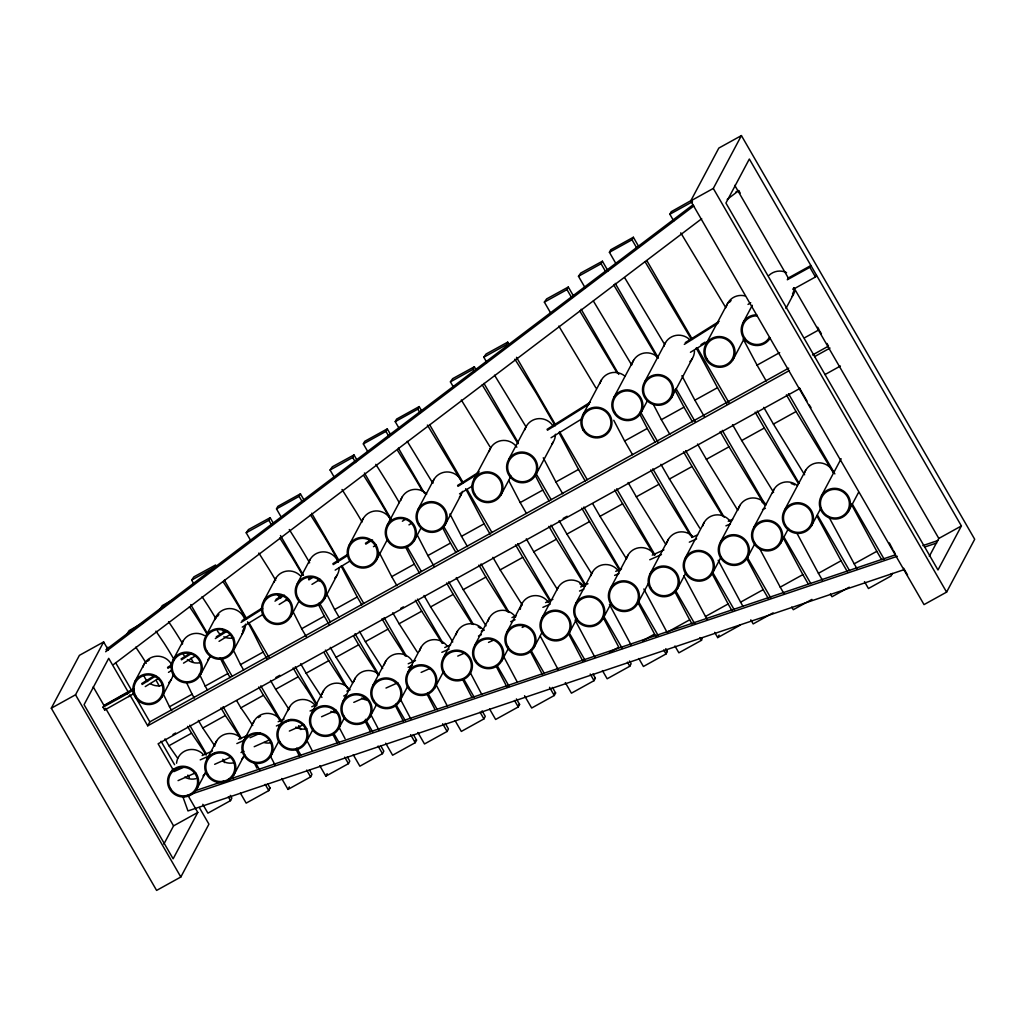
<?xml version="1.0" encoding="UTF-8"?>
<svg xmlns="http://www.w3.org/2000/svg" width="1026" height="1026" viewBox="0 0 1026 1026"><rect width="100%" height="100%" fill="white"/><g stroke="black" fill="none" stroke-linecap="round" stroke-linejoin="round"><path stroke-width="1.5" d="M273.339 523.209L270.12 517.707L268.838 520.259L246.214 532.776L250.665 540.471M230.26 795.355L231.85 798.1L230.517 800.639L207.893 813.156L202.789 804.307M334.463 477.603L330.077 470.011L352.688 457.493L354.008 454.941L357.24 460.507M240.379 793.111L246.176 803.127L268.786 790.61L270.12 788.071L267.735 783.941M363.332 443.912L385.943 431.395L387.277 428.868L364.73 441.321L363.332 443.912L367.924 451.863M309.557 770.218L311.955 774.361L310.621 776.9L287.998 789.417L281.714 778.529M395.228 421.635L417.851 409.118L419.185 406.591L396.6 419.083L395.228 421.635L399.165 428.445M319.804 765.742L325.832 776.169L348.455 763.652L349.789 761.112L347.378 756.957M453.402 387.02L450.427 381.852L473.037 369.334L474.358 366.782L475.974 369.565M380.62 745.594L383.827 751.135L382.48 753.661L359.87 766.191L353.265 754.764M509.358 344.916L507.703 342.145L506.434 344.698L483.81 357.228L486.888 362.55M385.673 743.183L392.612 755.213L415.235 742.683L416.569 740.156L413.375 734.616M417.851 732.461L424.507 743.965L447.118 731.448L448.452 728.922L445.284 723.42M550.603 312.917L544.37 302.131L566.993 289.601L568.314 287.049L573.136 295.385M578.472 276.276L580.729 273.07L602.416 261.207L601.095 263.759L578.472 276.276L585.115 287.767M609.406 252.306L632.016 239.789L633.363 237.25L610.765 249.754L609.406 252.306L616.254 264.157M489.633 709.081L495.635 719.47L518.258 706.952L519.592 704.413L516.411 698.911M565.313 682.611L571.431 693.178L594.041 680.661L595.375 678.135L592.977 673.967M602.442 670.606L607.161 678.776L629.784 666.259L631.118 663.719L629.515 660.949M665.784 648.676L667.375 651.42L666.028 653.96L643.417 666.477L638.826 658.525M171.47 771.744L172.945 768.577M199.352 807.565L208.932 824.147L180.833 876.999L156.606 890.414L51.3 708.209L79.4 655.357L103.639 641.943L108.41 650.202M51.3 708.209L75.526 694.794L103.639 641.943M134.996 681.302L144.384 663.655M191.657 580.062L193.901 576.856L215.588 564.993L214.267 567.532L191.657 580.062L193.888 583.935M173.24 659.59L183.218 640.827M246.214 532.776L248.472 529.57L270.12 517.707M161.916 697.116A15.608 15.3 28 0 0 148.462 673.838A15.608 15.3 28 0 0 134.996 696.667A15.608 15.3 28 0 0 161.916 697.116L171.291 679.481M130.212 695.513L147.718 725.818L149.822 721.868L788.686 368.154M205.88 635.979L216.499 616.01M281.15 516.963L276.494 508.909L277.854 506.357L300.426 493.827M200.147 675.416A15.608 15.3 28 0 0 186.706 652.138A15.608 15.3 28 0 0 173.227 674.954A15.608 15.3 28 0 0 200.147 675.416L210.125 656.64A15.608 15.3 28 0 1 207.662 659.782M276.494 508.909L299.105 496.379L300.438 493.852L304.453 500.778M232.799 651.792A15.608 15.3 28 0 0 219.346 628.528A15.608 15.3 28 0 0 205.88 651.343A15.608 15.3 28 0 0 232.799 651.792L243.419 631.836M330.077 470.011L332.321 466.804L353.97 454.941M263.618 601.185L275.738 578.395M297.309 583.55L310.198 559.324M206.842 759.33L216.614 740.964M163.852 844.129L173.561 825.866L197.787 812.451L188.271 795.971M196.556 789.507A15.608 15.3 28 0 0 183.103 766.23A15.608 15.3 28 0 0 169.636 789.045A15.608 15.3 28 0 0 196.556 789.507L205.469 772.732A15.608 15.3 28 0 1 203.007 775.874M290.538 616.998A15.608 15.3 28 0 0 277.084 593.721A15.608 15.3 28 0 0 263.618 616.549A15.608 15.3 28 0 0 290.538 616.998L299.092 600.915M197.787 812.451L173.137 858.813L84.068 704.67L108.718 658.32L128.609 692.755M243.983 740.182L254.268 720.816M349.302 544.768L363.319 518.386M324.229 599.376A15.608 15.3 28 0 0 310.775 576.099A15.608 15.3 28 0 0 297.309 598.915A15.608 15.3 28 0 0 324.229 599.376L337.105 575.137M233.761 775.156A15.608 15.3 28 0 0 220.308 751.878A15.608 15.3 28 0 0 206.842 774.694A15.608 15.3 28 0 0 233.761 775.156L243.521 756.79A15.608 15.3 28 0 1 241.969 758.958M450.427 381.852L452.671 378.658L474.32 366.782M278.995 726.908L289.601 706.94M387.341 524.889L402.269 496.828M270.89 756.008A15.608 15.3 28 0 0 257.436 732.731A15.608 15.3 28 0 0 243.97 755.546A15.608 15.3 28 0 0 270.89 756.008L278.982 740.798M483.81 357.228L486.055 354.021L507.703 342.145M376.209 560.594A15.608 15.3 28 0 0 362.755 537.316A15.608 15.3 28 0 0 349.289 560.132A15.608 15.3 28 0 0 376.209 560.594L387.277 539.766M418.159 509.101L434.036 479.245M311.609 713.121L323.575 690.613M305.902 742.721A15.608 15.3 28 0 0 292.448 719.444A15.608 15.3 28 0 0 278.982 742.26A15.608 15.3 28 0 0 305.902 742.721L312.981 729.409M414.26 540.715A15.608 15.3 28 0 0 400.807 517.437A15.608 15.3 28 0 0 387.341 540.253A15.608 15.3 28 0 0 414.26 540.715L420.968 528.082M544.37 302.131L546.614 298.925L568.263 287.049M287.998 789.417L289.332 786.904M343.03 701.181L355.368 677.968M445.079 524.914A15.608 15.3 28 0 0 431.625 501.637A15.608 15.3 28 0 0 418.159 524.453A15.608 15.3 28 0 0 445.079 524.914L460.943 495.058M338.516 728.947A15.608 15.3 28 0 0 325.062 705.67A15.608 15.3 28 0 0 311.596 728.486A15.608 15.3 28 0 0 338.516 728.947L344.505 717.687M473.961 479.309L490.672 447.887M372.861 685.394L385.75 661.154M325.832 776.169L327.166 773.655M369.937 717.007A15.608 15.3 28 0 0 356.497 693.73A15.608 15.3 28 0 0 343.017 716.546A15.608 15.3 28 0 0 369.937 717.007L376.478 704.721M508.652 459.494L526.428 426.059M500.88 495.135A15.608 15.3 28 0 0 487.427 471.857A15.608 15.3 28 0 0 473.961 494.673A15.608 15.3 28 0 0 500.88 495.135L511.051 476M407.848 672.21L421.211 647.085M399.781 701.207A15.608 15.3 28 0 0 386.327 677.942A15.608 15.3 28 0 0 372.861 700.758A15.608 15.3 28 0 0 399.781 701.207L407.655 686.407M673.736 220.962L669.863 214.254L671.222 211.702L692.486 199.749M535.559 475.32A15.608 15.3 28 0 0 522.119 452.043A15.608 15.3 28 0 0 508.652 474.858A15.608 15.3 28 0 0 535.559 475.32L553.347 441.885M443.424 657.602L457.481 631.157M690.729 200.929L718.828 148.077L741.413 135.586L974.7 539.266L946.6 592.117L924.028 604.609L690.729 200.929L713.301 188.438L741.413 135.586M434.755 688.036A15.608 15.3 28 0 0 421.314 664.758A15.608 15.3 28 0 0 407.835 687.574A15.608 15.3 28 0 0 434.755 688.036L443.668 671.286M582.986 414.645L601.48 379.851M474.679 645.405L489.389 617.742M613.894 397.319L633.581 360.306M506.998 631.862L522.311 603.044M644.546 382.018L665.489 342.646M501.599 661.219A15.608 15.3 28 0 0 488.145 637.954A15.608 15.3 28 0 0 474.679 660.77A15.608 15.3 28 0 0 501.599 661.219L508.216 648.778M640.814 413.145A15.608 15.3 28 0 0 627.361 389.867A15.608 15.3 28 0 0 613.894 412.683A15.608 15.3 28 0 0 640.814 413.145L647.368 400.807M455.095 720.65L461.328 731.423L483.939 718.905L485.272 716.379L482.092 710.851M542.087 617.639L558.106 587.5M533.905 647.675A15.608 15.3 28 0 0 520.451 624.398A15.608 15.3 28 0 0 506.985 647.226A15.608 15.3 28 0 0 533.905 647.675L541.933 632.58M671.466 397.832A15.608 15.3 28 0 0 658.012 374.567A15.608 15.3 28 0 0 644.546 397.383A15.608 15.3 28 0 0 671.466 397.832L692.396 358.472M706.029 344.005L727.896 302.875M575.791 603.416L592.502 571.995M568.994 633.452A15.608 15.3 28 0 0 555.553 610.188A15.608 15.3 28 0 0 542.087 633.004A15.608 15.3 28 0 0 568.994 633.452L576.279 619.755M743.273 322.267L752.276 305.325M610.47 588.257L628.092 555.13M524.555 695.718L531.673 708.017L554.284 695.5L555.617 692.973L552.411 687.42M732.936 359.818A15.608 15.3 28 0 0 719.482 336.541A15.608 15.3 28 0 0 706.016 359.356A15.608 15.3 28 0 0 732.936 359.818L744.594 337.887M602.698 619.242A15.608 15.3 28 0 0 589.257 595.965A15.608 15.3 28 0 0 575.791 618.781A15.608 15.3 28 0 0 602.698 619.242L610.701 604.211M785.942 308.454L793.444 294.334M650.24 573.47L668.401 539.304M637.377 604.083A15.608 15.3 28 0 0 623.923 580.806A15.608 15.3 28 0 0 610.457 603.621A15.608 15.3 28 0 0 637.377 604.083L648.394 583.371M685.317 557.887L704.246 522.298M677.16 589.283A15.608 15.3 28 0 0 663.707 566.006A15.608 15.3 28 0 0 650.24 588.834A15.608 15.3 28 0 0 677.16 589.283L685.868 572.893M720.367 542.126L739.9 505.395M712.236 573.701A15.608 15.3 28 0 0 698.783 550.436A15.608 15.3 28 0 0 685.317 573.252A15.608 15.3 28 0 0 712.236 573.701L720.97 557.285M753.635 527.633L773.989 489.364M674.928 645.995L678.879 652.818L701.502 640.301L702.22 637.941M747.287 557.952A15.608 15.3 28 0 0 733.834 534.674A15.608 15.3 28 0 0 720.367 557.49A15.608 15.3 28 0 0 747.287 557.952L754.79 543.818M784.48 510.166L805.679 470.293M714.66 632.337L717.713 637.621L719.059 635.107M780.555 543.459A15.608 15.3 28 0 0 767.102 520.182A15.608 15.3 28 0 0 753.635 542.998A15.608 15.3 28 0 0 780.555 543.459L788.545 528.416M821.441 495.776L841.115 458.763M811.399 525.992A15.608 15.3 28 0 0 797.946 502.714A15.608 15.3 28 0 0 784.48 525.53A15.608 15.3 28 0 0 811.399 525.992L820.903 508.114M848.348 511.602A15.608 15.3 28 0 0 834.908 488.325A15.608 15.3 28 0 0 821.441 511.14A15.608 15.3 28 0 0 848.348 511.602L858.557 492.403M929.312 556.336L938.816 538.445L961.4 525.953L749.339 159.017L725.921 203.045L937.982 569.994L961.4 525.953M134.329 693.307L104.652 710.03L103.023 707.209L104.011 705.439L133.637 688.664M104.652 710.03L105.614 708.299M103.023 707.209L127.224 693.832L128.212 692.063M128.853 696.654L129.853 694.884M793.893 287.678L792.906 289.447L815.452 276.982L816.452 275.212M809.86 267.311L810.861 265.542L788.301 277.995L787.314 279.765L809.86 267.311L815.452 276.982M105.947 649.753L692.807 204.944M105.64 651.754L693.781 205.982M113.565 664.489L701.707 218.718M727.229 199.377L738.707 190.669M141.768 683.56L153.964 675.916M167.52 667.413L171.586 664.861M181.076 658.91L190.567 652.959M216.319 636.8L225.81 630.849M242.072 620.64L262.399 607.892M275.956 599.389L281.38 595.991M308.493 578.985L311.199 577.279M332.886 563.684L347.788 554.322M365.41 543.28L370.835 539.868M457.583 485.452L479.27 471.857M547.038 429.343L590.412 402.141M685.291 342.62L719.175 321.369M127.224 693.832L134.008 689.587M142.139 684.483L155.696 675.98M167.892 668.324L171.958 665.771M181.448 659.821L190.939 653.87M215.332 638.57L227.528 630.913M241.084 622.41L262.771 608.816M274.968 601.159L284.459 595.208M308.852 579.908L312.917 577.356M333.245 564.595L348.16 555.246M365.782 544.19L372.553 539.945M402.372 521.234L406.437 518.681M457.942 486.375L478.283 473.627M547.409 430.266L589.424 403.911M684.304 344.39L718.187 323.126M748.005 304.427L750.711 302.721M700.976 344.646L705.08 342.133M145.256 686.599L158.915 678.224M168.482 672.363L171.214 670.683M183.513 663.142L195.812 655.601M219.038 641.353L229.965 634.658M242.264 627.117L262.759 614.548M279.162 604.494L287.357 599.466M311.955 584.384L320.15 579.357M335.181 570.135L350.212 560.914M373.438 546.678L376.17 544.998M408.964 524.889L411.695 523.209M459.52 493.891L471.819 486.35M551.065 437.756L582.486 418.48M690.434 352.29L708.197 341.389M669.863 214.254L692.473 201.724M735.924 191.965L738.579 190.503L740.221 193.08M173.638 599.261L162.223 605.648L160.377 608.585L164.378 606.379M143.127 622.769L129.173 630.541L127.198 633.568L131.187 631.362M104.113 705.696L128.34 692.281M804.435 337.875L819.069 329.769L817.735 327.243M766.23 381.018L757.073 365.153L779.683 352.623M704.387 416.671L694.871 400.204L717.495 387.687L696.205 347.981M669.824 434.331L661.36 419.698L683.983 407.181L674.903 389.88M632.529 454.672L624.616 440.988L647.239 428.47L639.852 414.312M562.723 493.775L555.9 481.964L578.523 469.446L559.08 432.792M526.479 513.462L520.195 502.573L542.805 490.056L534.815 474.551M467.484 546.666L461.508 536.329L484.131 523.799L465.624 488.697M434.126 566.416L427.868 555.579L450.478 543.062L442.591 527.633M396.934 585.705L391.701 576.65L414.324 564.133L406.104 547.999M339.208 617.434L334.63 609.508L357.24 596.978L341.119 565.993M306.441 636.979L301.67 628.72L324.28 616.203L318.829 605.289M243.598 669.94L240.52 664.604L263.131 652.087L253.294 632.452A99.086 16.66 61 0 0 247.523 621.782M207.534 690.165L205.174 686.099L227.798 673.569A83.696 14.069 61 0 0 220.103 657.91M171.714 710.595L169.495 706.747L192.106 694.23L186.642 682.841M812.502 354.97L827.918 346.429M147.718 725.818L789.392 370.553M814.606 356.599L830.021 348.058M172.958 734.475L175.626 733M275.84 677.519L279.829 675.3M400.743 608.367L403.398 606.892M563.133 518.451L567.134 516.245M799.767 388.521L158.107 743.786L173.189 769.885M824.994 374.567L840.397 366.025M164.981 738.887L168.944 745.748L191.554 733.218L203.238 750.352A57.456 9.657 61 0 1 206.175 755.136M198.364 720.406L202.776 728.037L225.387 715.52L238.314 734.783A71.102 11.953 61 0 1 240.751 738.771M236.852 700.925L240.853 707.837L263.464 695.307A83.927 14.107 61 0 1 280.265 721.022M270.518 680.456L275.622 689.292L298.245 676.762L305.556 687.497M300.682 663.758L306.133 673.21L328.756 660.693L344.544 684.932M330.295 647.368L336.041 657.32L358.664 644.79L375.234 670.401A120.337 20.238 61 0 1 378.055 675.057M359.369 631.272L365.384 641.66L387.995 629.143L405.283 655.973M392.753 612.779L399.088 623.731L421.699 611.201L439.859 639.531A145.5 24.47 61 0 1 442.18 643.379M423.995 595.49L430.599 606.93L453.21 594.413L472.152 624.077M456.301 577.6L463.252 589.629L485.862 577.112L507.921 612.06M492.916 557.336L500.162 569.866L522.773 557.349L550.257 601.48M526.3 538.842L533.764 551.757L556.374 539.24L585.423 586.077M559.144 520.657L566.916 534.11L589.54 521.593L619.46 569.956M592.797 503.856L600.005 516.347L622.628 503.817L654.19 555.002M628.079 482.502L636.338 496.815L658.961 484.285L690.742 535.854M660.924 464.316L669.427 479.039L692.05 466.522L722.394 515.642M697.539 444.04L706.375 459.327L728.986 446.81L764.473 504.766M732.538 424.661L741.708 440.539L764.332 428.022L798.459 483.669M763.767 407.373L773.424 424.084L796.048 411.554L833.484 472.909M609.457 652.344L618.768 647.188L602.903 617.011M642.584 640.724L654.55 634.094L637.992 602.698M674.826 591.63L689.664 619.819L667.041 632.337L643.841 588.988M707.029 619.127L705.503 616.485L728.127 603.968L712.095 573.637M742.939 606.251L740.592 602.172L763.203 589.655L746.697 558.49M784.069 593.785L780.235 587.141L802.858 574.624L783.389 538.163M822.416 580.19L818.44 573.303L841.051 560.773L816.811 515.745M717.713 637.621L740.336 625.09M857.364 569.315L854.196 563.825L876.807 551.308L851.247 503.997M773.104 612.868L753.161 623.911L750.801 619.832M811.912 599.402L793.278 609.713L791.751 607.059M849.284 587.167L831.983 596.747L830.393 593.99M415.235 740.708L416.556 740.131M891.068 574.009L892.402 573.457L891.068 575.984L868.445 588.514L864.495 581.652M554.489 693.409L555.605 692.948M518.643 704.759L519.579 704.4M666.413 651.766L667.349 651.407M269.351 788.34L270.107 788.058M594.605 678.391L595.362 678.109M202.173 755.559L212.395 751.006M238.699 739.284L247.471 735.385M278.161 721.714L283.997 719.111M311.763 706.747L316.149 704.798M346.839 691.126L349.763 689.818M408.22 663.784L415.517 660.539M444.745 647.521L450.594 644.918M481.284 631.246L484.208 629.938M511.974 617.575L516.36 615.626M545.575 602.608L552.886 599.351M580.652 586.987L587.962 583.73M615.728 571.367L621.564 568.763M652.254 555.092L663.95 549.885M691.716 537.509L697.565 534.905M728.242 521.246L732.628 519.284M173.869 771.629L184.129 767.063M200.224 759.894L210.484 755.328M213.408 754.02L216.332 752.725M236.839 743.593L244.162 740.336M250.011 737.732L260.271 733.167M276.379 725.998L282.227 723.381M285.164 722.086L291.012 719.482M310.057 711.005L314.443 709.043M343.736 696.013L346.66 694.705M408.156 667.323L412.555 665.374M441.834 652.331L449.157 649.073M478.449 636.03L481.374 634.735M510.666 621.692L515.052 619.742M542.882 607.354L550.192 604.096M579.485 591.053L583.871 589.104M614.625 575.406L619.024 573.457M649.766 559.76L661.488 554.553M689.305 542.164L696.628 538.906M725.921 525.863L730.307 523.914M762.523 509.563L765.447 508.268M178.062 780.619L195.633 772.796M214.665 764.319L230.773 757.15M241.02 752.584L243.957 751.276M254.204 746.723L268.85 740.195M289.345 731.076L303.991 724.548M321.561 716.738L336.207 710.21M353.778 702.387L365.487 697.18M385.994 688.048L397.703 682.829M421.135 672.402L429.92 668.49M457.737 656.101L465.06 652.844M488.491 642.417L494.352 639.814M522.17 627.425L525.094 626.116M194.902 790.866L223.719 781.158M228.272 779.619L895.557 554.797M922.861 545.601L938.02 540.484M897.25 556.297L182.949 796.971L187.976 810.938L903.791 569.751M924.541 547.102L936.674 543.01M107.807 647.265L108.461 647.842M168.944 745.748L177.678 758.265M202.776 728.037L214.87 746.017M155.952 631.144L164.198 643.328A74.706 12.556 61 0 1 174.189 659.731M275.622 689.292L282.932 700.027A94.61 15.903 61 0 1 288.934 709.402M306.133 673.21L321.933 697.449M336.041 657.32L352.623 682.918M135.778 647.149L141.575 655.858A74.706 12.556 61 0 1 146.269 663.322M365.384 641.66L382.672 668.49M399.088 623.731L417.236 652.061M430.599 606.93L449.529 636.607A158.812 26.702 61 0 1 452.761 641.981M223.181 581.909L230.773 593.503A99.086 16.66 61 0 1 246.035 619.114M202.071 596.696L208.163 606.02A99.086 16.66 61 0 1 215.845 618.537M463.252 589.629L486.029 625.809M427.38 425.085L462.033 482.271A15.608 15.3 28 0 0 432.485 482.913M500.162 569.866L522.337 605.071M482.207 384.853L518.002 443.732M461.315 399.986L490.005 446.849M533.764 551.757L557.362 589.373M279.765 537.945L291.807 556.926A127.622 21.456 61 0 1 302.632 575.278M258.847 553.052L269.197 569.443A127.622 21.456 61 0 1 275.712 580.357M514.885 359.19L536.047 392.855L555.194 425.828M494.545 375.195L526.261 427.226M566.916 534.11L591.476 573.393M310.391 514.719L323.152 534.905A140.241 23.585 61 0 1 338.195 560.722M289.255 529.519L300.541 547.435A140.241 23.585 61 0 1 309.634 562.761M600.005 516.347L626.45 558.824A15.608 15.3 28 0 1 654.28 554.45M636.338 496.815L665.861 544.498M363.858 475.756L378.132 498.418A157.491 26.484 61 0 1 390.932 520.22M342.017 489.492L355.522 510.948A157.491 26.484 61 0 1 361.947 521.721M579.754 310.955L617.011 372.746M669.427 479.039L699.77 528.159M397.626 450.555L412.542 474.333A172.624 29.023 61 0 1 422.622 491.377M375.824 464.342L389.931 486.85A172.624 29.023 61 0 1 399.294 502.663M613.74 284.971L657.127 357.458M706.375 459.327L737.835 510.384M407.219 441.334L432.869 483.297M645.046 261.681L691.216 339.029M741.708 440.539L773.617 492.377M680.764 232.851L725.818 307.697M809.296 404.975L810.989 407.655M773.424 424.084L804.602 474.781M558.824 326.088L595.939 387.969M593.387 301.041L631.708 365M624.77 277.866L664.271 343.851M819.864 331.141L821.441 333.873M826.969 343.441L828.546 346.172M734.757 185.36L788.378 278.136M793.983 287.819L938.816 538.445M713.301 188.438L946.6 592.117M799.305 387.7L806.987 400.986M893.569 550.795L895.121 553.489M903.662 568.263L907.535 574.97M788.519 393.702L834.869 473.897M852.452 504.317L884.412 559.632M786.391 394.843L796.048 411.554M876.807 551.308L881.565 559.529M757.291 410.99L798.997 483.156M817.44 515.078L849.528 570.584M755.149 412.144L764.332 428.022M841.051 560.773L847.425 571.815M633.363 237.25L638.942 246.92M646.919 260.732L692.409 339.439M697.193 347.724L729.114 402.962M632.016 239.789L636.582 247.689M717.495 387.687L727.011 404.154M722.291 430.369L765.37 504.92M783.723 536.675L810.848 583.614M720.149 431.523L728.986 446.81M802.858 574.624L808.232 583.922M602.429 261.22L608.033 270.915M615.228 283.368L658.41 358.074M675.993 388.521L695.192 421.724M601.095 263.759L605.52 271.415M683.983 407.181L692.435 421.814M685.676 450.645L724.176 517.258M747.428 557.516L770.693 597.76M683.534 451.786L692.05 466.522M763.203 589.655L768.705 599.158M581.139 309.249L618.781 374.387M640.404 411.798L658.025 442.283M566.993 289.601L571.662 297.694M647.239 428.47L655.152 442.155M652.831 468.831L692.05 536.688M712.852 572.7L734.462 610.098M650.689 469.972L658.961 484.285M728.127 603.968L731.936 610.573M616.741 488.799L655.011 555.002M675.736 590.873L694.858 623.975M614.612 489.953L622.628 503.817M689.664 619.819L692.024 623.911M699.924 637.569L701.502 640.301M516.514 357.305L555.464 424.7M559.439 431.574L587.257 479.706M578.523 469.446L585.346 481.258M583.897 506.985L620.461 570.264M637.954 600.518L658.628 636.287M581.768 508.139L589.54 521.593M654.55 634.094L656.089 636.736M663.732 649.984L666.028 653.96M483.977 383.403L518.361 442.911M535.957 473.358L551.154 499.649M473.037 369.334L474.538 371.912M542.805 490.056L549.102 500.932M551.052 525.184L585.487 584.756M603.904 616.613L622.307 648.483M548.91 526.325L556.374 539.24M627.425 662.168L629.784 666.259M517.668 543.665L550.513 600.505M568.943 632.388L584.961 660.103M515.527 544.806L522.773 557.349M590.219 674.056L594.041 680.661M419.185 406.591L421.583 410.733M429.573 424.572L463.149 482.656M467.138 489.569L491.916 532.443M417.851 409.118L420.211 413.196M484.131 523.799L490.095 534.136M481.053 563.941L509.114 612.496M530.763 649.958L544.396 673.543M478.911 565.082L485.862 577.112M549.551 687.305L554.284 695.5M387.277 428.868L390.457 434.357M398.409 448.118L424.636 493.506M443.719 526.505L458.019 551.27M385.943 431.395L389.008 436.691M450.478 543.062L455.954 552.539M448.734 581.819L473.422 624.513M497.302 665.848L509.242 686.509M446.605 582.973L453.21 594.413M514.501 700.45L518.258 706.952M364.448 472.986L391.714 520.156M406.937 546.512L421.365 571.482M352.688 457.493L355.624 462.546M414.324 564.133L419.557 573.188M417.505 599.107L443.027 643.251M463.752 679.122L474.115 697.064M415.376 600.261L421.699 611.201M480.053 712.172L483.939 718.905M384.122 617.588L406.36 656.076M427.804 693.178L437.332 709.671M381.993 618.742L387.995 629.143M442.681 723.766L447.118 731.448M311.66 513.256L338.901 560.401M342.107 565.954L363.743 603.391M299.105 496.379L302.208 501.752M357.24 596.978L361.832 604.917M355.047 633.696L379.017 675.172M395.792 704.208L405.385 720.791M353.624 636.094L358.664 644.79M410.605 734.667L415.235 742.683M280.483 535.559L303.465 575.317M319.304 602.749L330.41 621.948M268.838 520.259L271.8 525.389M324.28 616.203L329.051 624.462M325.434 650.099L347.827 688.844M365.423 719.303L372.618 731.756M324.075 652.587L328.756 660.693M378.081 746.056L382.48 753.661M295.283 666.797L316.919 704.246M333.758 733.372L339.362 743.08M293.141 667.939L298.245 676.762M344.685 757.124L348.455 763.652M224.373 580.165L246.689 618.768M249.074 622.91L268.992 657.371M263.131 652.087L266.991 658.756M260.809 685.868L280.791 720.432M296.771 748.095L300.772 755.008M258.68 687.022L263.464 695.307M306.684 770.09L310.621 776.9M190.721 604.57L207.47 633.568M221.834 658.41L232.209 676.365M227.798 673.569L230.145 677.647M223.117 706.734L241.443 738.438M255.782 763.254L259.77 770.154M220.988 707.889L225.387 715.52M265.17 784.351L268.786 790.61M192.106 694.23L194.337 698.078M189.733 725.215L206.418 754.097M187.591 726.37L191.554 733.218M228.323 796.843L230.517 800.639M115.579 662.604L131.508 690.165M133.098 692.922L149.822 721.868M161.005 741.208L174.587 764.716M93.225 686.869L104.357 706.132M105.96 708.889L173.561 825.866M75.526 694.794L180.833 876.999M609.457 604.519L631.259 645.277M575.086 620.089L594.849 657.153M540.304 636.158L558.195 669.696M828.636 516.514L854.196 563.825M797.035 533.405L818.44 573.303M759.24 547.897L780.235 587.141M718.174 560.286L740.592 602.172M683.739 575.74L705.503 616.485M503.24 655.742L517.155 681.867M743.119 338.888L757.073 365.153M681.905 375.708L694.871 400.204M470.177 672.479L481.861 694.576M435.537 683.714L447.477 706.273M400.743 699.847L410.733 718.79M370.566 714.134L378.838 729.896M543.254 457.776L555.9 481.964M339.221 727.562L345.082 738.682M508.678 480.45L520.195 502.573M569.404 635.427L582.717 660.911M653.011 403.757L661.36 419.698M530.66 652.023L542.6 674.941M449.927 513.975L461.508 536.329M417.261 535.033L427.868 555.579M613.766 420.288L624.616 440.988M495.827 665.553L507.152 687.394M379.094 552.245L391.701 576.65M462.508 679.238L472.037 697.616M889.337 542.895L892.8 549.461M426.803 693.691L434.614 708.774M293.026 611.611L301.67 628.72M395.818 706.504L403.282 720.957M364.807 720.611L370.463 731.641M326.909 594.234L334.63 609.508M254.063 762.536L256.949 768.205M232.171 776.477L233.607 779.311M162.839 693.05L169.495 706.747M234.12 651.613L240.52 664.604M337.233 743.016L334.668 737.886A94.61 15.903 61 0 0 332.668 733.988M173.317 673.171A15.608 15.3 28 0 1 168.828 682.623M142.832 667.336A15.608 15.3 28 0 1 171.304 664.117M161.582 685.458A14.544 14.249 28 0 1 150.591 683.842M147.59 681.52A14.544 14.249 28 0 1 143.845 675.031M147.603 661.27A14.544 14.249 28 0 1 149.539 659.692M181.666 644.508A15.608 15.3 28 0 1 204.443 635.556M200.416 662.629A14.544 14.249 28 0 1 187.36 659.538M184.129 655.678A14.544 14.249 28 0 1 183.064 653.395M245.496 624.18A15.608 15.3 28 0 1 241.854 634.004M214.947 619.691A15.608 15.3 28 0 1 244.56 618.922M233.697 637.813A14.544 14.249 28 0 1 223.822 636.787M219.718 633.876A14.544 14.249 28 0 1 217.409 630.862M217.422 616.549A14.544 14.249 28 0 1 218.871 614.523M243.944 627.861A14.544 14.249 28 0 1 242.495 631.298M274.186 582.075A15.608 15.3 28 0 1 300.182 575.637M289.191 600.633A14.544 14.249 28 0 1 285.433 600.082M280.88 597.901A14.544 14.249 28 0 1 277.328 594.323M339.196 567.493A15.608 15.3 28 0 1 334.643 578.279M308.646 563.005A15.608 15.3 28 0 1 338.259 562.222M319.907 580.998A14.544 14.249 28 0 1 317.521 580.1M361.768 522.067A15.608 15.3 28 0 1 390.239 518.848M400.717 500.508A15.608 15.3 28 0 1 426.713 494.057M462.508 491.377A15.608 15.3 28 0 1 459.391 497.225M489.12 451.555A15.608 15.3 28 0 1 516.86 447.195M555.425 434.242A15.608 15.3 28 0 1 551.783 444.053M524.876 429.74A15.608 15.3 28 0 1 553.347 426.521M599.928 383.532A15.608 15.3 28 0 1 624.937 376.17M632.016 363.986A15.608 15.3 28 0 1 658.025 357.548M694.487 350.815A15.608 15.3 28 0 1 689.921 361.601M663.925 346.326A15.608 15.3 28 0 1 689.934 339.875M726.344 306.556A15.608 15.3 28 0 1 745.376 296.014M729.486 302.375A14.544 14.249 28 0 1 731.115 300.49M770.18 338.08A15.608 15.3 28 0 1 743.26 337.631A15.608 15.3 28 0 1 756.726 314.815M769.269 337.541A14.544 14.249 28 0 1 744.183 337.118A14.544 14.249 28 0 1 756.726 315.854M794.996 290.653A15.608 15.3 28 0 1 791.88 296.514M769 275.378A15.608 15.3 28 0 1 786.557 272.621M793.97 290.371A14.544 14.249 28 0 1 792.521 293.795M176.536 763.229A15.608 15.3 28 0 1 203.007 754.148M195.761 778.708A14.544 14.249 28 0 1 184.77 777.092M215.062 744.645A15.608 15.3 28 0 1 241.059 738.194M233.813 762.767A14.544 14.249 28 0 1 222.822 761.151M253.127 723.227A15.608 15.3 28 0 1 281.188 721.278M271.48 742.632A14.544 14.249 28 0 1 263.977 742.503M258.424 717.61A14.544 14.249 28 0 1 260.489 716.212M288.049 710.62A15.608 15.3 28 0 1 315.803 706.26M306.8 728.742A14.544 14.249 28 0 1 295.821 727.126M322.023 694.294A15.608 15.3 28 0 1 349.776 689.921M337.028 712.839A14.544 14.249 28 0 1 330.911 711.39M353.816 681.649A15.608 15.3 28 0 1 378.825 674.287M367.565 700.13A14.544 14.249 28 0 1 361.575 698.155M384.199 664.835A15.608 15.3 28 0 1 412.67 661.616M397.934 683.303A14.544 14.249 28 0 1 395.446 682.829M419.647 650.766A15.608 15.3 28 0 1 447.4 646.406M455.929 634.837A15.608 15.3 28 0 1 483.682 630.477M478.193 626.796A14.544 14.249 28 0 1 480.258 628.258M487.837 621.423A15.608 15.3 28 0 1 515.578 617.062M520.285 609.354A15.608 15.3 28 0 1 548.5 602.365M556.964 589.912A15.608 15.3 28 0 1 584.307 586.821M579.87 583.82A14.544 14.249 28 0 1 581.806 585.461M590.95 575.676A15.608 15.3 28 0 1 618.691 571.302M666.849 542.985A15.608 15.3 28 0 1 692.858 536.534M702.695 525.979A15.608 15.3 28 0 1 730.435 521.618M738.348 509.076A15.608 15.3 28 0 1 766.089 504.715M761.664 501.714A14.544 14.249 28 0 1 763.601 503.356M772.437 493.044A15.608 15.3 28 0 1 797.446 485.67M791.2 483.502A14.544 14.249 28 0 1 794.688 484.99M804.127 473.974A15.608 15.3 28 0 1 833.753 473.204M221.924 628.989A99.086 16.66 61 0 1 223.424 631.644M189.477 606.725A83.696 14.069 61 0 1 207.355 634.748M168.572 621.705A83.696 14.069 61 0 1 182.641 643.712M190.939 658.166A83.696 14.069 61 0 1 192.952 661.847M199.352 674.095A83.696 14.069 61 0 1 205.174 686.099M156.106 680.289A74.706 12.556 61 0 1 159.235 686.086M298.669 725.677A94.61 15.903 61 0 1 300.875 729.563M306.607 739.99A94.61 15.903 61 0 1 312.045 750.404M305.556 687.51A94.61 15.903 61 0 1 316.816 705.516M240.853 707.825A83.927 14.107 61 0 1 252.691 725.497M270.646 756.572A83.927 14.107 61 0 1 275.096 765.165M295.834 748.967A83.927 14.107 61 0 1 299.528 756.29M222.822 759.253A71.102 11.953 61 0 1 224.732 762.6M187.886 775.079A57.456 9.657 61 0 1 189.31 777.605M135.919 696.154A14.544 14.249 28 0 0 160.992 696.577A14.544 14.249 28 0 0 148.462 674.89A14.544 14.249 28 0 0 135.919 696.154M174.151 674.441A14.544 14.249 28 0 0 199.236 674.877A14.544 14.249 28 0 0 186.706 653.177A14.544 14.249 28 0 0 174.151 674.441M206.79 650.83A14.544 14.249 28 0 0 231.876 651.254A14.544 14.249 28 0 0 219.346 629.566A14.544 14.249 28 0 0 206.79 650.83M264.541 616.036A14.544 14.249 28 0 0 289.614 616.459A14.544 14.249 28 0 0 277.084 594.772A14.544 14.249 28 0 0 264.541 616.036M298.22 598.414A14.544 14.249 28 0 0 323.305 598.838A14.544 14.249 28 0 0 310.775 577.151A14.544 14.249 28 0 0 298.22 598.414M350.212 559.632A14.544 14.249 28 0 0 375.298 560.055A14.544 14.249 28 0 0 362.755 538.368A14.544 14.249 28 0 0 350.212 559.632M388.251 539.753A14.544 14.249 28 0 0 413.337 540.176A14.544 14.249 28 0 0 400.807 518.489A14.544 14.249 28 0 0 388.251 539.753M419.07 523.953A14.544 14.249 28 0 0 444.155 524.376A14.544 14.249 28 0 0 431.625 502.689A14.544 14.249 28 0 0 419.07 523.953M474.871 494.16A14.544 14.249 28 0 0 499.957 494.596A14.544 14.249 28 0 0 487.427 472.909A14.544 14.249 28 0 0 474.871 494.16M509.563 474.358A14.544 14.249 28 0 0 534.649 474.781A14.544 14.249 28 0 0 522.119 453.094A14.544 14.249 28 0 0 509.563 474.358M582.986 430.009A15.608 15.3 28 0 0 609.893 430.458A15.608 15.3 28 0 0 596.452 407.194A15.608 15.3 28 0 0 582.986 430.009M583.897 429.496A14.544 14.249 28 0 0 608.982 429.92A14.544 14.249 28 0 0 596.452 408.233A14.544 14.249 28 0 0 583.897 429.496M614.805 412.17A14.544 14.249 28 0 0 639.891 412.606A14.544 14.249 28 0 0 627.361 390.906A14.544 14.249 28 0 0 614.805 412.17M645.457 396.87A14.544 14.249 28 0 0 670.542 397.293A14.544 14.249 28 0 0 658.012 375.606A14.544 14.249 28 0 0 645.457 396.87M706.94 358.856A14.544 14.249 28 0 0 732.025 359.28A14.544 14.249 28 0 0 719.482 337.592A14.544 14.249 28 0 0 706.94 358.856M170.56 788.532A14.544 14.249 28 0 0 195.645 788.968A14.544 14.249 28 0 0 183.103 767.281A14.544 14.249 28 0 0 170.56 788.532M207.765 774.181A14.544 14.249 28 0 0 232.838 774.617A14.544 14.249 28 0 0 220.308 752.93A14.544 14.249 28 0 0 207.765 774.181M244.893 755.033A14.544 14.249 28 0 0 269.979 755.469A14.544 14.249 28 0 0 257.436 733.782A14.544 14.249 28 0 0 244.893 755.033M279.906 741.76A14.544 14.249 28 0 0 304.991 742.183A14.544 14.249 28 0 0 292.448 720.496A14.544 14.249 28 0 0 279.906 741.76M312.52 727.985A14.544 14.249 28 0 0 337.605 728.409A14.544 14.249 28 0 0 325.062 706.722A14.544 14.249 28 0 0 312.52 727.985M343.941 716.045A14.544 14.249 28 0 0 369.027 716.469A14.544 14.249 28 0 0 356.484 694.782A14.544 14.249 28 0 0 343.941 716.045M373.772 700.245A14.544 14.249 28 0 0 398.858 700.668A14.544 14.249 28 0 0 386.327 678.981A14.544 14.249 28 0 0 373.772 700.245M408.758 687.074A14.544 14.249 28 0 0 433.844 687.497A14.544 14.249 28 0 0 421.314 665.81A14.544 14.249 28 0 0 408.758 687.074M443.424 672.966A15.608 15.3 28 0 0 470.331 673.428A15.608 15.3 28 0 0 456.891 650.151A15.608 15.3 28 0 0 443.424 672.966M444.335 672.453A14.544 14.249 28 0 0 469.421 672.889A14.544 14.249 28 0 0 456.891 651.202A14.544 14.249 28 0 0 444.335 672.453M475.602 660.257A14.544 14.249 28 0 0 500.675 660.68A14.544 14.249 28 0 0 488.145 638.993A14.544 14.249 28 0 0 475.602 660.257M507.908 646.713A14.544 14.249 28 0 0 532.994 647.137A14.544 14.249 28 0 0 520.451 625.45A14.544 14.249 28 0 0 507.908 646.713M542.998 632.491A14.544 14.249 28 0 0 568.083 632.914A14.544 14.249 28 0 0 555.553 611.227A14.544 14.249 28 0 0 542.998 632.491M576.702 618.28A14.544 14.249 28 0 0 601.787 618.704A14.544 14.249 28 0 0 589.257 597.017A14.544 14.249 28 0 0 576.702 618.28M611.381 603.121A14.544 14.249 28 0 0 636.466 603.544A14.544 14.249 28 0 0 623.923 581.857A14.544 14.249 28 0 0 611.381 603.121M651.151 588.321A14.544 14.249 28 0 0 676.237 588.744A14.544 14.249 28 0 0 663.707 567.057A14.544 14.249 28 0 0 651.151 588.321M686.24 572.739A14.544 14.249 28 0 0 711.313 573.162A14.544 14.249 28 0 0 698.783 551.475A14.544 14.249 28 0 0 686.24 572.739M721.278 556.99A14.544 14.249 28 0 0 746.364 557.413A14.544 14.249 28 0 0 733.834 535.726A14.544 14.249 28 0 0 721.278 556.99M754.546 542.497A14.544 14.249 28 0 0 779.632 542.921A14.544 14.249 28 0 0 767.102 521.234A14.544 14.249 28 0 0 754.546 542.497M785.403 525.017A14.544 14.249 28 0 0 810.476 525.453A14.544 14.249 28 0 0 797.946 503.766A14.544 14.249 28 0 0 785.403 525.017M822.352 510.627A14.544 14.249 28 0 0 847.438 511.063A14.544 14.249 28 0 0 834.908 489.376A14.544 14.249 28 0 0 822.352 510.627"/></g></svg>
